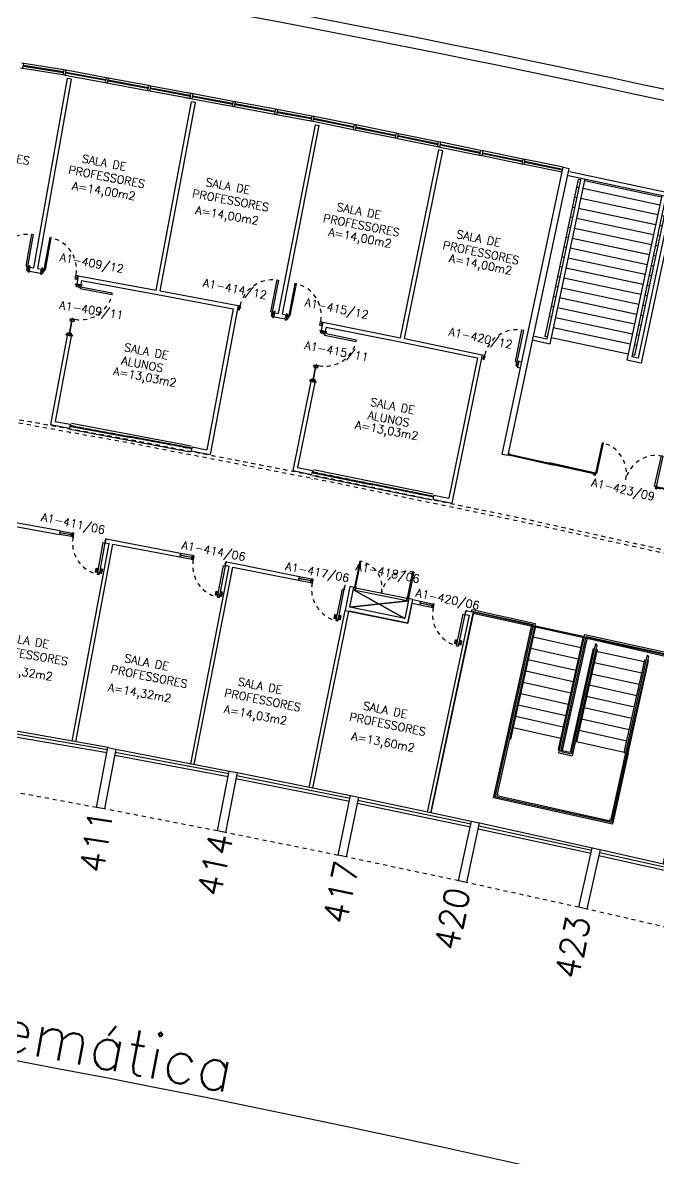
# Model space of a CAD drawing. Extents: x 26 to 324, y 73 to 188.
# Drawn here: x 244.58 to 260.23, y 89.87 to 117.81 of the extents above; entities that cross this region are included whole.
import ezdxf

# ---------------------------------------------------------------- set-up
doc = ezdxf.new("R2010")
doc.units = 0
doc.header["$LTSCALE"] = 0.01
doc.header["$MEASUREMENT"] = 0
doc.linetypes.add('HIDDEN', pattern=[0.375, 0.25, -0.125])
doc.linetypes.add('HIDDEN2', pattern=[0.1875, 0.125, -0.0625])
doc.layers.get('0').update_dxf_attribs({"linetype": 'CONTINUOUS'})
doc.layers.get('DEFPOINTS').update_dxf_attribs({"linetype": 'CONTINUOUS'})
for name, color, linetype in [('AM-FERRAGEM', 1, 'CONTINUOUS'), ('AR-ALV', 2, 'CONTINUOUS'), ('AR-ALV-BXA', 2, 'CONTINUOUS'), ('AR-ALV-VT1', 2, 'CONTINUOUS'), ('AR-COR', 2, 'CONTINUOUS'), ('AR-COR-VT2', 2, 'CONTINUOUS'), ('AR-DIV', 2, 'CONTINUOUS'), ('AR-DIV-VT1', 1, 'CONTINUOUS'), ('AR-ESQ', 2, 'CONTINUOUS'), ('AR-PIS', 1, 'CONTINUOUS'), ('AR-PIS-DSN', 1, 'CONTINUOUS'), ('AR-POR', 1, 'CONTINUOUS'), ('AR-PRJ', 1, 'HIDDEN'), ('AR-PRJ-EDF', 1, 'HIDDEN'), ('AR-SMB', 21, 'CONTINUOUS'), ('AREA', 2, 'CONTINUOUS'), ('BL-ESCADA', 2, 'CONTINUOUS'), ('BL-ESQ-02', 62, 'CONTINUOUS'), ('BL-ESQ-PRJ', 1, 'HIDDEN'), ('BL-POR-01', 2, 'CONTINUOUS'), ('BL-POR-02', 1, 'CONTINUOUS'), ('BL-POR-PRJ', 1, 'HIDDEN'), ('DT-ESQ-01', 71, 'CONTINUOUS'), ('DT-ESQ-CRT', 2, 'CONTINUOUS'), ('DT-ESQ-VT1', 1, 'CONTINUOUS'), ('DT-ESQ-VT2', 2, 'CONTINUOUS'), ('DT-MOB-01', 1, 'CONTINUOUS'), ('ESQ', 1, 'CONTINUOUS'), ('ESTR', 3, 'CONTINUOUS'), ('NOPILAR1', 2, 'CONTINUOUS'), ('PISO', 1, 'CONTINUOUS'), ('PROJ', 1, 'HIDDEN2'), ('TEXTO', 2, 'CONTINUOUS'), ('USO1', 2, 'CONTINUOUS')]:
    doc.layers.add(name, color=color, linetype=linetype)
doc.styles.add('1', font='romans.shx')
doc.styles.add('NOPILAR', font='simplex.shx', dxfattribs={"height": 0.6})
doc.styles.get("Standard").update_dxf_attribs({"font": 'simplex.shx'})
doc.styles.add('UNB-100-1', font='simplex.shx', dxfattribs={"height": 0.2})
doc.dimstyles.new('1-600', dxfattribs={"dimtxt": 1.1, "dimasz": 2.5, "dimexe": 2, "dimexo": 4, "dimgap": 0.2, "dimtad": 1, "dimdec": 0, "dimzin": 4, "dimdsep": 46, "dimlunit": 6, "dimtxsty": '1', "dimblk1": 'NONE', "dimblk2": 'NONE', "dimsah": 1, "dimcen": 0, "dimclrd": 2, "dimclre": 2, "dimclrt": 2, "dimadec": 0, "dimazin": 0, "dimtfac": 1, "dimtdec": 0, "dimtmove": 2, "dimatfit": 3, "dimldrblk": 'NONE', "dimfxl": 0, "dimtolj": 1, "dimtzin": 0, "dimarcsym": 0})

# ---------------------------------------------------------------- blocks, each defined once
blk = doc.blocks.new('ev01-p')
at = {"layer": 'AR-ALV-BXA', "color": 2}
for p, q in [((0, 0.075), (3, 0.075)), ((0, -0.075), (3, -0.075))]:
    blk.add_line(p, q, dxfattribs=at)
at = {"layer": 'BL-ESQ-02'}
for p, q in [((0, 0.021), (0.015, 0.021)), ((3, -0.006), (3, 0.007))]:
    blk.add_line(p, q, dxfattribs=at)
at = {"layer": 'BL-ESQ-02', "color": 2}
for p, q in [((0, 0.007), (0, 0.021)), ((0, 0.007), (0.015, 0.007)), ((0, -0.006), (0, 0.007)), ((0, 0.007), (0.015, 0.007)), ((0, -0.006), (0, 0.007)), ((0.015, 0.007), (0, 0.007)), ((0.014, 0.02), (0.001, 0.02)), ((0.001, 0.02), (0.001, 0.008)), ((0.001, 0.008), (0.014, 0.008)), ((0.014, 0.006), (0.001, 0.006)), ((0.001, 0.006), (0.001, -0.005)), ((0.014, 0.019), (0.014, 0.02)), ((0.015, 0.019), (0.014, 0.019)), ((0.014, 0.008), (0.014, 0.009)), ((0.014, 0.009), (0.015, 0.009)), ((0.014, 0.005), (0.014, 0.006)), ((0.015, 0.005), (0.014, 0.005)), ((0.015, 0.021), (0.015, 0.019)), ((0.015, 0.009), (0.015, 0.007)), ((0.015, 0.007), (0.015, 0.005)), ((3, 0.021), (2.985, 0.021)), ((2.985, 0.021), (2.985, 0.019)), ((2.985, 0.019), (2.986, 0.019)), ((2.986, 0.009), (2.985, 0.009)), ((2.985, 0.009), (2.985, 0.007)), ((3, 0.007), (2.985, 0.007)), ((2.985, 0.007), (3, 0.007)), ((2.986, 0.019), (2.986, 0.02)), ((2.986, 0.02), (2.999, 0.02)), ((2.986, 0.008), (2.986, 0.009)), ((2.999, 0.008), (2.986, 0.008)), ((2.999, 0.02), (2.999, 0.008)), ((3, 0.007), (3, 0.021)), ((0.015, -0.006), (0, -0.006)), ((0.001, -0.005), (0.014, -0.005)), ((0.014, -0.005), (0.014, -0.004)), ((0.014, -0.004), (0.015, -0.004)), ((0.015, -0.004), (0.015, -0.006))]:
    blk.add_line(p, q, dxfattribs=at)
at = {"layer": 'BL-ESQ-02', "color": 1}
for points in [[(1.5, 0.004), (0.005, 0.004), (0.005, -0.004), (1.5, -0.004)], [(1.47, 0.01), (2.995, 0.01), (2.995, 0.018), (1.47, 0.018)]]:
    blk.add_lwpolyline(points, dxfattribs=at)
at = {"layer": 'BL-ESQ-02', "color": 2}
blk.add_lwpolyline([(0.005, -0.164), (0.005, -0.172)], dxfattribs=at)
at = {"layer": 'BL-ESQ-PRJ', "color": 1}
for p, q in [((0, 0.021), (2.985, 0.021)), ((0.015, 0.019), (2.985, 0.019)), ((0.015, 0.009), (2.985, 0.009)), ((0.015, 0.007), (2.985, 0.007))]:
    blk.add_line(p, q, dxfattribs=at)
at = {"layer": 'DT-ESQ-01', "color": 1}
for p, q in [((1.47, 0.018), (1.47, 0.01)), ((1.5, 0.004), (1.5, -0.004))]:
    blk.add_line(p, q, dxfattribs=at)
blk = doc.blocks.new('esc-a-sl')
at = {"layer": 'AR-COR'}
for p, q in [((-2.81, 11.957), (-2.81, 16.2)), ((-2.81, 16.2), (-2.45, 16.2)), ((-2.71, 12.057), (-2.71, 16.1)), ((-2.71, 16.1), (-2.55, 16.1)), ((-2.55, 12.057), (-2.55, 16.1)), ((-2.45, 12.057), (-2.45, 16.2)), ((-0.1, 16.2), (-0.51, 16.2)), ((-0.51, 12.057), (-0.51, 16.2)), ((-0.1, 16.1), (-0.41, 16.1)), ((-0.41, 12.057), (-0.41, 16.1)), ((-0.1, 12.057), (-2.71, 12.057)), ((-0.1, 11.957), (-2.81, 11.957))]:
    blk.add_line(p, q, dxfattribs=at)
at = {"layer": 'AR-PIS-DSN'}
for p, q in [((-2.61, 12.1), (-2.61, 16.05)), ((-2.61, 16.05), (-2.55, 16.05)), ((-2.61, 12.1), (-2.61, 16.05)), ((-2.45, 16.05), (-0.51, 16.05)), ((-0.41, 16.05), (-0.35, 16.05)), ((-0.35, 12.1), (-0.35, 16.05)), ((-2.61, 15.8), (-2.55, 15.8)), ((-2.45, 15.8), (-0.51, 15.8)), ((-2.61, 15.55), (-2.55, 15.55)), ((-2.45, 15.55), (-0.51, 15.55)), ((-0.41, 15.55), (-0.35, 15.55)), ((-2.61, 15.3), (-2.55, 15.3)), ((-2.45, 15.3), (-0.51, 15.3)), ((-0.41, 15.3), (-0.35, 15.3)), ((-2.61, 15.05), (-2.55, 15.05)), ((-2.45, 15.05), (-0.51, 15.05)), ((-0.41, 15.05), (-0.35, 15.05)), ((-2.61, 14.8), (-2.55, 14.8)), ((-2.61, 14.55), (-2.55, 14.55)), ((-2.45, 14.8), (-0.51, 14.8)), ((-2.45, 14.55), (-0.51, 14.55)), ((-0.41, 14.8), (-0.35, 14.8)), ((-0.41, 14.55), (-0.35, 14.55)), ((-2.61, 14.3), (-2.55, 14.3)), ((-2.45, 14.3), (-0.51, 14.3)), ((-0.41, 14.3), (-0.35, 14.3)), ((-2.61, 14.05), (-2.55, 14.05)), ((-2.45, 14.05), (-0.51, 14.05)), ((-0.41, 14.05), (-0.35, 14.05)), ((-2.61, 13.8), (-2.55, 13.8)), ((-2.45, 13.8), (-0.51, 13.8)), ((-0.41, 13.8), (-0.35, 13.8)), ((-2.61, 13.55), (-2.55, 13.55)), ((-2.45, 13.55), (-0.51, 13.55)), ((-0.41, 13.55), (-0.35, 13.55)), ((-2.61, 13.3), (-2.55, 13.3)), ((-2.45, 13.3), (-0.51, 13.3)), ((-0.41, 13.3), (-0.35, 13.3)), ((-2.61, 13.05), (-2.55, 13.05)), ((-2.45, 13.05), (-0.51, 13.05)), ((-0.41, 13.05), (-0.35, 13.05)), ((-2.61, 12.8), (-2.55, 12.8)), ((-2.45, 12.8), (-0.51, 12.8)), ((-0.41, 12.8), (-0.35, 12.8)), ((-2.61, 12.55), (-2.55, 12.55)), ((-2.61, 12.3), (-2.55, 12.3)), ((-2.45, 12.55), (-0.51, 12.55)), ((-2.45, 12.3), (-0.51, 12.3)), ((-0.41, 12.55), (-0.35, 12.55)), ((-0.41, 12.3), (-0.35, 12.3)), ((-2.61, 12.1), (-2.55, 12.1)), ((-2.45, 12.1), (-0.51, 12.1)), ((-0.41, 12.1), (-0.35, 12.1))]:
    blk.add_line(p, q, dxfattribs=at)
blk = doc.blocks.new('DOBRADIÇA')
at = {"layer": 'AM-FERRAGEM', "linetype": 'Continuous'}
for p, q in [((-0.029, 0), (-0.005, 0.013)), ((-0.021, -0.002), (-0.005, 0.007)), ((-0.021, -0.017), (-0.021, -0.004)), ((0, -0.08), (0, -0.029))]:
    blk.add_line(p, q, dxfattribs=at)
at = {"layer": 'AM-FERRAGEM'}
for p, q in [((-0.005, 0.05), (-0.005, 0.005)), ((0, 0.05), (-0.005, 0.05)), ((0, 0.005), (-0.005, 0.005)), ((-0.031, -0.003), (-0.029, -0.025)), ((-0.029, -0.025), (-0.021, -0.03)), ((-0.021, -0.017), (-0.004, -0.024)), ((-0.017, -0.034), (-0.008, -0.075)), ((0, -0.08), (-0.003, -0.08))]:
    blk.add_line(p, q, dxfattribs=at)
at = {"layer": 'AM-FERRAGEM', "linetype": 'Continuous'}
blk.add_circle((-0.026, -0.004), 0.002, dxfattribs=at)
for centre, radius, end in [((-0.026, -0.004), 0.005, 172), ((-0.026, -0.004), 0.002, 172), ((-0.005, -0.029), 0.005, 76)]:
    blk.add_arc(centre, radius, 0, end, dxfattribs=at)
at = {"layer": 'AM-FERRAGEM'}
for centre, start, end in [((-0.022, -0.034), 2.8624, 76), ((-0.003, -0.075), 182.8624, 270)]:
    blk.add_arc(centre, 0.005, start, end, dxfattribs=at)
blk = doc.blocks.new('ar 01-aberto-p')
at = {"layer": 'AR-SMB'}
for p, q in [((0.005, 0.435), (1.385, -0.005)), ((1.385, 0.435), (0.005, -0.005))]:
    blk.add_line(p, q, dxfattribs=at)
at = {"layer": 'BL-POR-01'}
for p, q in [((1.385, -0.005), (0.005, -0.005)), ((1.385, -0.065), (0.005, -0.065))]:
    blk.add_line(p, q, dxfattribs=at)
for points in [[(0.019, -0.725), (0.019, -0.07), (0.04, -0.07), (0.04, -0.725), (0.019, -0.725)], [(1.371, -0.725), (1.371, -0.07), (1.35, -0.07), (1.35, -0.725), (1.371, -0.725)]]:
    blk.add_lwpolyline(points, dxfattribs=at)
at = {"layer": 'BL-POR-PRJ'}
for centre, start, end in [((0.04, -0.07), 268.1627, 0.4374), ((1.35, -0.07), 179.5626, 271.8373)]:
    blk.add_arc(centre, 0.655, start, end, dxfattribs=at)
at = {"layer": 'DT-MOB-01'}
for points in [[(0.019, -0.589), (0.013, -0.589)], [(0.013, -0.641), (0.013, -0.589)], [(0.019, -0.641), (0.013, -0.641)], [(0.04, -0.589), (0.046, -0.589)], [(0.04, -0.641), (0.046, -0.641)], [(0.046, -0.641), (0.046, -0.589)], [(1.35, -0.599), (1.344, -0.599)], [(1.344, -0.651), (1.344, -0.599)], [(1.35, -0.651), (1.344, -0.651)], [(1.371, -0.599), (1.377, -0.599)], [(1.371, -0.651), (1.377, -0.651)], [(1.377, -0.651), (1.377, -0.599)]]:
    blk.add_lwpolyline(points, dxfattribs=at)
at = {"linetype": 'Continuous', "yscale": 0.7199999999999989, "zscale": 0.7200000000000001, "rotation": 180}
for p, xscale in [((0.04, -0.065), 0.7199999999999989), ((1.35, -0.065), -0.7199999999999989)]:
    blk.add_blockref('DOBRADIÇA', p, dxfattribs=dict(at, xscale=xscale))
blk = doc.blocks.new('pm01-p')
at = {"layer": 'BL-ESQ-02', "color": 2}
for p, q in [((0.01, 0.025), (0.01, 0.125)), ((0.04, 0.125), (0.01, 0.125)), ((0.04, 0.025), (0.01, 0.025)), ((0.04, 0.025), (0.04, 0.125))]:
    blk.add_line(p, q, dxfattribs=at)
for points in [[(0.041, 0.926), (0.041, 0.126), (0.076, 0.126), (0.076, 0.926)], [(0.04, 0.075), (0.04, 0.09), (0.05, 0.09), (0.05, 0.075)], [(0.842, 0.075), (0.842, 0.09), (0.832, 0.09), (0.832, 0.075)], [(0.872, 0.025), (0.842, 0.025), (0.842, 0.125), (0.872, 0.125)]]:
    blk.add_lwpolyline(points, close=True, dxfattribs=at)
at = {"layer": 'BL-ESQ-02', "color": 1}
for points in [[(0, 0.023), (0, 0), (-0.023, 0), (-0.023, 0), (0, 0), (0, 0.023)], [(0, 0.128), (0, 0.15), (-0.023, 0.15), (-0.023, 0.151), (0, 0.151), (0, 0.128)]]:
    blk.add_lwpolyline(points, close=True, dxfattribs=at)
at = {"layer": 'BL-ESQ-02', "color": 2}
blk.add_lwpolyline([(0.01, 0.115), (0, 0.115), (0, 0.035), (0.01, 0.035)], dxfattribs=at)
at = {"layer": 'BL-ESQ-PRJ', "color": 1}
blk.add_arc((0.041, 0.126), 0.801, 1.0013, 87.4949, dxfattribs=at)
at = {"layer": 'DT-ESQ-VT1'}
for points in [[(0.04, 0.125), (0.04, 0.1), (0.041, 0.1), (0.041, 0.125)], [(0.041, 0.126), (0.066, 0.126), (0.066, 0.125), (0.041, 0.125)]]:
    blk.add_lwpolyline(points, close=True, dxfattribs=at)
blk = doc.blocks.new('em01-p')
at = {"layer": 'BL-ESQ-02', "color": 2}
for p, q in [((0.33, 0.003), (0.03, 0.003)), ((0.33, 0.05), (0.33, -0.05)), ((0.36, 0.05), (0.33, 0.05)), ((0.36, 0.05), (0.36, -0.05)), ((0.33, -0.003), (0.03, -0.003)), ((0.36, -0.05), (0.33, -0.05))]:
    blk.add_line(p, q, dxfattribs=at)
for points in [[(0.03, 0.05), (0, 0.05), (0, -0.05), (0.03, -0.05)], [(0.03, 0.003), (0.03, 0.018), (0.04, 0.018), (0.04, 0.003)], [(0.33, 0.003), (0.33, 0.018), (0.32, 0.018), (0.32, 0.003)], [(0.03, -0.003), (0.03, -0.018), (0.04, -0.018), (0.04, -0.003)], [(0.33, -0.003), (0.33, -0.018), (0.32, -0.018), (0.32, -0.003)]]:
    blk.add_lwpolyline(points, close=True, dxfattribs=at)
blk.add_lwpolyline([(0.36, -0.04), (0.37, -0.04), (0.37, 0.04), (0.36, 0.04)], dxfattribs=at)
at = {"layer": 'BL-ESQ-02', "color": 1}
for points in [[(0.37, 0.052), (0.37, 0.075), (0.392, 0.075), (0.392, 0.075), (0.369, 0.075), (0.369, 0.052)], [(0.37, -0.053), (0.37, -0.075), (0.392, -0.075), (0.392, -0.076), (0.369, -0.076), (0.369, -0.053)]]:
    blk.add_lwpolyline(points, close=True, dxfattribs=at)
blk = doc.blocks.new('conj pm01-p')
at = {"rotation": 180}
for name, p in [('em01-p', (-0.872, 0)), ('pm01-p', (0, 0.075))]:
    blk.add_blockref(name, p, dxfattribs=at)
blk = doc.blocks.new('perfil esquadria-716-ch16')
at = {"layer": 'DT-ESQ-CRT'}
blk.add_lwpolyline([(0.0485, 0.0015), (0.0025, 0.0015, -0.4142136), (0.0015, 0.0025), (0.0015, 0.0125), (0, 0.0125), (0, 0.002, 0.4142136), (0.002, 0), (0.0485, 0, 1), (0.0485, 0.003), (0.036, 0.003, -0.4142136), (0.035, 0.004), (0.035, 0.023, 0.4142136), (0.033, 0.025), (0.002, 0.025, 0.4142136), (0, 0.023), (0, 0.0135), (0.0015, 0.0135), (0.0015, 0.0225, -0.4142136), (0.0025, 0.0235), (0.0325, 0.0235, -0.4142136), (0.0335, 0.0225), (0.0335, 0.0035, 0.4142136), (0.0355, 0.0015)], format="xyb", dxfattribs=at)
blk = doc.blocks.new('perfil cantoneira dobrada-200-ch16')
at = {"layer": 'DT-ESQ-CRT'}
blk.add_lwpolyline([(0, 0.001), (0, 0.015, 0.439365), (-0.001, 0.016, 0.439365), (-0.002, 0.015), (-0.002, 0.002, -0.414214), (-0.002, 0.002), (-0.015, 0.002, 0.439365), (-0.016, 0.001, 0.439365), (-0.015, 0), (-0.002, 0, 0.414214)], format="xyb", close=True, dxfattribs=at)
blk = doc.blocks.new('baguete-1-2')
at = {"layer": 'DT-ESQ-CRT'}
blk.add_lwpolyline([(0.00635, 0), (0.00635, 0.0115, 0.41421356), (0.00515, 0.0127), (-0.00515, 0.0127, 0.41421356), (-0.00635, 0.0115), (-0.00635, 0), (-0.00515, 0), (-0.00515, 0.0109, -0.41421356), (-0.00455, 0.0115), (0.00455, 0.0115, -0.41421356), (0.00515, 0.0109), (0.00515, 0)], format="xyb", close=True, dxfattribs=at)
blk = doc.blocks.new('perfil esquadria-737-ch16')
at = {"layer": 'DT-ESQ-CRT'}
for p in [(-0.023, 0.001), (0.011, 0.001)]:
    blk.add_line(p, (-0.01, 0.001), dxfattribs=at)
for points in [[(0.023, 0.001), (0.011, 0.001, -0.939472), (0.011, 0.003), (0.023, 0.003, -1), (0.023, 0), (-0.023, 0, -1), (-0.023, 0.003), (-0.012, 0.003, 0.414214), (-0.01, 0.005), (-0.01, 0.023, -0.414214), (-0.008, 0.025), (0.008, 0.025, -0.414214), (0.01, 0.023), (0.01, 0.002)], [(-0.01, 0.001, 0.372054), (-0.008, 0.003), (-0.008, 0.022, -0.414214), (-0.007, 0.023), (0.007, 0.023, -0.414214), (0.008, 0.022), (0.008, 0.002, 0.946822), (0.01, 0.002)]]:
    blk.add_lwpolyline(points, format="xyb", dxfattribs=at)
blk = doc.blocks.new("cantoneira-1 1-2''")
at = {"layer": 'DT-ESQ-CRT'}
blk.add_lwpolyline([(0.002, 0.0381), (0, 0.0381), (0, 0.002, 0.4142136), (0.002, 0), (0.0381, 0), (0.0381, 0.002), (0.003, 0.002, -0.4142136), (0.002, 0.003)], format="xyb", close=True, dxfattribs=at)
blk = doc.blocks.new('tubo industrial 30x50-ch16')
at = {"layer": 'DT-ESQ-CRT'}
blk.add_lwpolyline([(0.0015, 0.0475, -0.4142136), (0.0025, 0.0485), (0.0275, 0.0485, -0.4142136), (0.0285, 0.0475), (0.0285, 0.0205), (0.03, 0.0205), (0.03, 0.048, 0.4142136), (0.028, 0.05), (0.002, 0.05, 0.4142136), (0, 0.048), (0, 0.002, 0.4142136), (0.002, 0), (0.028, 0, 0.4142136), (0.03, 0.002), (0.03, 0.0195), (0.0285, 0.0195), (0.0285, 0.0025, -0.4142136), (0.0275, 0.0015), (0.0025, 0.0015, -0.4142136), (0.0015, 0.0025)], format="xyb", close=True, dxfattribs=at)
blk = doc.blocks.new('ef05a-p')
at = {"layer": 'BL-ESQ-02'}
for points in [[(2.193, 0.777), (2.193, 0.013), (2.228, 0.013), (2.228, 0.777)], [(3.722, 0.777), (3.722, 0.013), (3.687, 0.013), (3.687, 0.777)]]:
    blk.add_lwpolyline(points, close=True, dxfattribs=at)
at = {"layer": 'BL-ESQ-PRJ'}
for centre, start, end in [((2.193, 0.012), 0, 89.9258), ((3.722, 0.012), 90.0742, 180)]:
    blk.add_arc(centre, 0.765, start, end, dxfattribs=at)
at = {"layer": 'DT-ESQ-CRT'}
for points in [[(2.162, -0.037), (2.16, -0.037), (2.16, 0.01, 0.414214), (2.159, 0.011), (2.146, 0.011), (2.146, 0.013), (2.16, 0.013, -0.414214), (2.162, 0.011)], [(3.753, -0.037), (3.755, -0.037), (3.755, 0.01, -0.414214), (3.756, 0.011), (3.769, 0.011), (3.769, 0.013), (3.755, 0.013, 0.414214), (3.753, 0.011)]]:
    blk.add_lwpolyline(points, format="xyb", close=True, dxfattribs=at)
at = {"layer": 'DT-ESQ-VT1'}
for p, q in [((0.05, 0.013), (1.078, 0.013)), ((2.087, 0.013), (1.036, 0.013)), ((1.065, 0.013), (1.084, 0.013)), ((1.161, 0.013), (1.131, 0.013)), ((2.146, 0.013), (2.087, 0.013)), ((3.769, 0.013), (3.85, 0.013)), ((4.784, 0.013), (3.85, 0.013)), ((4.777, 0.013), (4.784, 0.013)), ((5.865, 0.013), (4.831, 0.013)), ((0.048, -0.012), (1.086, -0.012)), ((2.087, -0.012), (1.129, -0.012)), ((1.161, -0.012), (1.129, -0.012)), ((2.149, -0.012), (2.087, -0.012)), ((3.766, -0.012), (3.85, -0.012)), ((4.797, -0.012), (3.772, -0.012)), ((4.777, -0.012), (4.786, -0.012)), ((5.867, -0.012), (4.829, -0.012))]:
    blk.add_line(p, q, dxfattribs=at)
for points in [[(2.192, 0.012), (2.192, -0.02), (2.193, -0.02), (2.193, 0.012)], [(2.193, 0.013), (2.224, 0.013), (2.224, 0.012), (2.193, 0.012)], [(3.722, 0.013), (3.691, 0.013), (3.691, 0.012), (3.722, 0.012)], [(3.723, 0.012), (3.723, -0.02), (3.722, -0.02), (3.722, 0.012)]]:
    blk.add_lwpolyline(points, close=True, dxfattribs=at)
at = {"layer": 'DT-ESQ-VT2'}
for points in [[(1.089, 0.002), (0.039, 0.002), (0.039, 0.008), (1.036, 0.008)], [(1.096, 0.008), (1.036, 0.008)], [(1.036, 0.002), (1.096, 0.002)], [(1.065, 0.008), (1.096, 0.008), (1.096, 0.002), (1.042, 0.002)], [(2.087, 0.008), (1.119, 0.008)], [(1.161, 0.008), (1.119, 0.008)], [(1.119, 0.008), (1.119, 0.002), (1.161, 0.002)], [(1.119, 0.002), (2.087, 0.002)], [(2.087, 0.002), (2.153, 0.002), (2.153, 0.008), (2.087, 0.008)], [(3.85, 0.002), (3.762, 0.002), (3.762, 0.008), (3.85, 0.008)], [(3.762, 0.008), (3.957, 0.008)], [(3.85, 0.002), (4.796, 0.002)], [(4.796, 0.008), (3.957, 0.008)], [(4.777, 0.008), (4.796, 0.008), (4.796, 0.002), (4.777, 0.002)], [(5.876, 0.008), (4.819, 0.008)], [(4.851, 0.008), (4.819, 0.008), (4.819, 0.002), (4.851, 0.002)], [(4.819, 0.002), (5.876, 0.002)], [(5.852, 0.002), (5.876, 0.002), (5.876, 0.008), (5.852, 0.008)]]:
    blk.add_lwpolyline(points, dxfattribs=at)
at = {"xscale": -1}
for name, p, rotation in [("cantoneira-1 1-2''", (0, 0.015), 180), ('perfil esquadria-716-ch16', (0.002, 0.013), 180), ('perfil esquadria-737-ch16', (1.107, 0.013), 180), ('baguete-1-2', (1.098, -0.006), 90), ('baguete-1-2', (2.16, -0.006), 90), ('tubo industrial 30x50-ch16', (2.162, 0.013), 180), ('tubo industrial 30x50-ch16', (3.723, 0.013), 180), ('perfil esquadria-737-ch16', (4.807, 0.013), 180), ('baguete-1-2', (4.797, -0.006), 90), ('baguete-1-2', (5.878, -0.006), 90)]:
    blk.add_blockref(name, p, dxfattribs=dict(at, rotation=rotation))
for name, p, rotation in [('baguete-1-2', (0.037, -0.006), 270), ('baguete-1-2', (1.118, -0.006), 270), ('baguete-1-2', (3.755, -0.006), 270), ('baguete-1-2', (4.817, -0.006), 270), ('perfil esquadria-716-ch16', (5.913, 0.013), 180), ("cantoneira-1 1-2''", (5.915, 0.015), 180)]:
    blk.add_blockref(name, p, dxfattribs=dict(rotation=rotation))
blk.add_blockref('perfil cantoneira dobrada-200-ch16', (2.192, -0.037), dxfattribs=at)
blk.add_blockref('perfil cantoneira dobrada-200-ch16', (3.723, -0.037))
blk = doc.blocks.new('escada01-planta')
for p, q in [((0.1, 0.1), (0.1, 0.103)), ((0.106, 0.1), (0.1, 0.1)), ((2.9, 0.1), (2.894, 0.1)), ((2.9, 0.103), (2.9, 0.1))]:
    blk.add_line(p, q)
at = {"layer": 'AR-COR-VT2'}
for p, q in [((-1.517, 4.349), (-1.517, 4.41)), ((-1.517, 4.41), (0.07, 4.41)), ((-1.476, 4.37), (0.03, 4.37)), ((-1.476, 4.349), (-1.476, 4.37)), ((0.03, 4.37), (0.03, 0.03)), ((0.07, 4.41), (0.07, 0.07)), ((1.33, 1.43), (1.33, 4.41)), ((1.33, 4.41), (4.558, 4.41)), ((1.37, 1.47), (1.37, 4.37)), ((1.37, 4.37), (4.517, 4.37)), ((1.63, 4.218), (1.63, 1.47)), ((1.67, 4.218), (1.67, 1.43)), ((2.93, 4.218), (2.93, 1.859)), ((2.97, 4.218), (2.97, 1.859)), ((4.517, 4.349), (4.517, 4.37)), ((4.558, 4.348), (4.558, 4.41)), ((2.93, 1.859), (2.93, 0.07)), ((2.97, 1.859), (2.97, 0.03)), ((1.33, 1.43), (1.67, 1.43)), ((1.37, 1.47), (1.63, 1.47)), ((2.97, 0.03), (0.03, 0.03)), ((0.07, 0.07), (2.93, 0.07))]:
    blk.add_line(p, q, dxfattribs=at)
for centre, start, end in [((1.65, 4.218), 359.5253, 179.5252), ((2.95, 4.218), 0.4748, 180.4747)]:
    blk.add_arc(centre, 0.02, start, end, dxfattribs=at)
at = {"layer": 'AR-PIS'}
blk.add_line((1.4, 4.349), (4.468, 4.349), dxfattribs=at)
at = {"layer": 'AR-PIS-DSN', "ltscale": 0.2}
for p, q in [((0, 4.349), (-1.476, 4.349)), ((0, 1.5), (0, 4.349)), ((0, 4.349), (0.03, 4.349)), ((0.07, 4.349), (0.1, 4.349)), ((1.3, 4.349), (0.1, 4.349)), ((0.1, 4.349), (0.1, 1.5)), ((1.3, 4.349), (1.33, 4.349)), ((1.3, 4.349), (1.3, 1.5)), ((1.37, 4.349), (1.4, 4.349)), ((1.4, 4.349), (1.4, 1.5)), ((0.03, 4.156), (0, 4.156)), ((0.1, 4.156), (0.07, 4.156)), ((1.3, 4.065), (0.1, 4.065)), ((1.33, 4.156), (1.3, 4.156)), ((1.4, 4.156), (1.37, 4.156)), ((1.6, 4.115), (1.63, 4.115)), ((1.6, 4.115), (1.6, 1.5)), ((1.67, 4.115), (1.7, 4.115)), ((1.7, 4.115), (1.7, 1.785)), ((2.9, 4.065), (1.7, 4.065)), ((2.9, 4.115), (2.93, 4.115)), ((2.9, 1.785), (2.9, 4.115)), ((2.97, 4.115), (3, 4.115)), ((3, 1.785), (3, 4.115)), ((1.3, 3.78), (0.1, 3.78)), ((2.9, 3.78), (1.7, 3.78)), ((1.3, 3.495), (0.1, 3.495)), ((2.9, 3.495), (1.7, 3.495)), ((1.3, 3.21), (0.1, 3.21)), ((2.9, 3.21), (1.7, 3.21)), ((1.3, 2.925), (0.1, 2.925)), ((2.9, 2.925), (1.7, 2.925)), ((1.3, 2.64), (0.1, 2.64)), ((2.9, 2.64), (1.7, 2.64)), ((1.3, 2.355), (0.1, 2.355)), ((2.9, 2.355), (1.7, 2.355)), ((1.3, 2.07), (0.1, 2.07)), ((2.9, 2.07), (1.7, 2.07)), ((1.3, 1.785), (0.1, 1.785)), ((1.6, 1.785), (1.63, 1.785)), ((1.67, 1.785), (1.7, 1.785)), ((2.9, 1.785), (1.7, 1.785)), ((2.9, 1.785), (2.93, 1.785)), ((2.97, 1.785), (3, 1.785)), ((3, 1.785), (3, 0)), ((0, 0), (0, 1.5)), ((0, 1.5), (0.03, 1.5)), ((0.07, 1.5), (0.1, 1.5)), ((1.3, 1.5), (1.33, 1.5)), ((1.37, 1.5), (1.4, 1.5)), ((1.4, 1.5), (1.6, 1.5)), ((3, 0), (0, 0))]:
    blk.add_line(p, q, dxfattribs=at)
blk = doc.blocks.new('pm80-dry-p')
at = {"layer": 'BL-POR-01'}
blk.add_lwpolyline([(0.044, 0.84), (0.044, 0.05), (0.004, 0.05), (0.004, 0.84)], close=True, dxfattribs=at)
at = {"layer": 'BL-POR-02'}
for p, q in [((0, 0.047), (-0.018, 0.047)), ((-0.018, 0.047), (-0.018, 0.046)), ((-0.018, 0.046), (0, 0.046)), ((0.001, 0.045), (0.001, 0)), ((0.002, 0), (0.002, 0.045)), ((0.803, 0), (0.803, 0.045)), ((0.804, 0.045), (0.804, 0)), ((0.805, 0.047), (0.823, 0.047)), ((0.823, 0.046), (0.805, 0.046)), ((0.823, 0.047), (0.823, 0.046)), ((-0.018, -0.046), (-0.018, -0.047)), ((0, -0.046), (-0.018, -0.046)), ((-0.018, -0.047), (0, -0.047)), ((0.001, -0.005), (0.001, -0.045)), ((0.002, -0.045), (0.002, -0.005)), ((0.003, -0.001), (0.016, -0.001)), ((0.003, -0.002), (0.016, -0.002)), ((0.003, -0.004), (0.016, -0.004)), ((0.802, -0.001), (0.789, -0.001)), ((0.802, -0.002), (0.789, -0.002)), ((0.802, -0.004), (0.789, -0.004)), ((0.803, -0.045), (0.803, -0.005)), ((0.804, -0.005), (0.804, -0.045)), ((0.805, -0.046), (0.823, -0.046)), ((0.823, -0.047), (0.805, -0.047)), ((0.823, -0.046), (0.823, -0.047))]:
    blk.add_line(p, q, dxfattribs=at)
for points in [[(-0.003, 0.799), (-0.047, 0.799, 0.414214), (-0.056, 0.79), (-0.056, 0.71, 0.414214), (-0.047, 0.701), (-0.018, 0.701), (-0.018, 0.719), (-0.038, 0.719), (-0.038, 0.781), (-0.003, 0.781)], [(0.051, 0.799), (0.095, 0.799, -0.414214), (0.104, 0.79), (0.104, 0.71, -0.414214), (0.095, 0.701), (0.066, 0.701), (0.066, 0.719), (0.086, 0.719), (0.086, 0.781), (0.051, 0.781)]]:
    blk.add_lwpolyline(points, format="xyb", dxfattribs=at)
for points in [[(0.004, 0.816), (0.004, 0.764), (-0.003, 0.764), (-0.003, 0.816)], [(0.044, 0.816), (0.044, 0.764), (0.051, 0.764), (0.051, 0.816)]]:
    blk.add_lwpolyline(points, close=True, dxfattribs=at)
for centre, radius, start, end in [((0, 0.045), 0.00225, 0, 90), ((0, 0.045), 0.00075, 0, 90), ((0.805, 0.045), 0.00225, 90, 180), ((0.805, 0.045), 0.00075, 90, 180), ((0, -0.045), 0.00225, 270, 0), ((0, -0.045), 0.00075, 270, 0), ((0.003, 0), 0.00225, 180, 270), ((0.003, -0.005), 0.00225, 90, 180), ((0.003, 0), 0.00075, 180, 270), ((0.003, -0.005), 0.00075, 90, 180), ((0.016, -0.002), 0.0015, 270, 90), ((0.789, -0.002), 0.0015, 90, 270), ((0.802, 0), 0.00075, 270, 0), ((0.802, 0), 0.00225, 270, 0), ((0.802, -0.005), 0.00225, 0, 90), ((0.802, -0.005), 0.00075, 0, 90), ((0.805, -0.045), 0.00225, 180, 270), ((0.805, -0.045), 0.00075, 180, 270)]:
    blk.add_arc(centre, radius, start, end, dxfattribs=at)
at = {"layer": 'BL-POR-PRJ'}
blk.add_arc((0.012, 0.05), 0.79, 359.9833, 90.5939, dxfattribs=at)
blk = doc.blocks.new('porta-visor')
at = {"layer": 'AR-DIV'}
for p, q in [((0, -0.045), (0, 0.045)), ((0.843, 0.045), (0.805, 0.045)), ((0.805, -0.045), (0.805, 0.045)), ((0.843, -0.045), (0.805, -0.045))]:
    blk.add_line(p, q, dxfattribs=at)
for points in [[(0.843, 0.045), (0.843, -0.045)], [(1.143, 0.045), (1.143, -0.045)]]:
    blk.add_lwpolyline(points, dxfattribs=at)
at = {"layer": 'DT-ESQ-VT1'}
for points in [[(0.864, -0.004), (0.864, -0.005), (0.843, -0.005), (0.843, 0.003), (0.843, 0.005), (0.864, 0.005), (0.864, 0.004), (0.844, 0.004), (0.844, 0.003), (0.844, -0.003), (0.844, -0.004)], [(1.122, -0.004), (1.122, -0.005), (1.143, -0.005), (1.143, 0.003), (1.143, 0.005), (1.122, 0.005), (1.122, 0.004), (1.142, 0.004), (1.142, 0.003), (1.142, -0.003), (1.142, -0.004)]]:
    blk.add_lwpolyline(points, close=True, dxfattribs=at)
for points in [[(0.844, 0.003), (0.844, -0.003)], [(1.142, 0.003), (1.142, -0.003)]]:
    blk.add_lwpolyline(points, dxfattribs=at)
at = {"layer": 'DT-ESQ-VT1', "color": 2}
blk.add_lwpolyline([(0.846, -0.003), (1.14, -0.003), (1.14, 0.003), (0.846, 0.003)], close=True, dxfattribs=at)
at = {"xscale": -1, "rotation": 180.0000000026153}
blk.add_blockref('pm80-dry-p', (0, 0), dxfattribs=at)
blk = doc.blocks.new('PILAR-SLC')
blk.add_lwpolyline([(0.197, -72.501), (0.197, -74.001), (-0.003, -74.001), (-0.003, -72.501)], close=True)
blk = doc.blocks.new('*D89')
at = {"layer": 'DEFPOINTS', "color": 0}
for p in [(207.669, 105.151), (207.554, 103.655), (285.467, 90.387), (258.141, 89.419), (285.026, 88.953)]:
    blk.add_point(p, dxfattribs=at)
at = {"layer": 'USO1', "color": 2, "lineweight": -2}
for p, q in [((207.247, 99.667), (206.902, 95.18)), ((283.851, 85.13), (282.529, 80.828))]:
    blk.add_line(p, q, dxfattribs=at)
blk.add_arc((180.143, -252.249), 350.458, 72.913, 85.59592, dxfattribs=at)
at = {"layer": 'USO1', "color": 2, "insert": (245.625, 92.801), "char_height": 1.1, "attachment_point": 5, "rotation": 349.2545, "style": '1'}
blk.add_mtext('\\A1;Matemática', dxfattribs=at)
blk = doc.blocks.new('_NONE')
at = {"color": 0, "linetype": 'ByBlock'}
blk.add_circle((0, 0), 0.25, dxfattribs=at)

msp = doc.modelspace()

# ---------------------------------------------------------------- linework, layer by layer
at = {"layer": 'AR-ALV'}
for p, q in [((244.854, 111.78), (245.683, 116.434)), ((244.952, 111.763), (245.781, 116.416)), ((245.781, 116.416), (245.683, 116.434)), ((247.868, 111.23), (248.734, 115.865)), ((247.967, 111.212), (248.832, 115.847)), ((248.723, 115.944), (248.723, 115.944)), ((248.832, 115.847), (248.734, 115.865)), ((250.878, 110.656), (251.785, 115.295)), ((250.977, 110.637), (251.883, 115.276)), ((251.785, 115.295), (251.883, 115.276)), ((251.922, 115.344), (251.922, 115.345)), ((253.884, 110.056), (254.826, 114.676)), ((253.982, 110.036), (254.924, 114.656)), ((254.924, 114.656), (254.826, 114.676)), ((254.948, 114.651), (254.948, 114.651)), ((256.383, 107.195), (257.883, 114.252)), ((256.529, 107.164), (258.03, 114.221)), ((257.883, 114.252), (258.03, 114.221)), ((257.883, 114.252), (258.03, 114.221)), ((244.747, 111.697), (244.765, 111.796)), ((244.765, 111.796), (244.854, 111.78)), ((244.952, 111.763), (245.041, 111.746)), ((244.747, 111.697), (244.886, 111.673)), ((244.885, 111.673), (245.023, 111.648)), ((245.023, 111.648), (245.041, 111.746)), ((245.95, 111.58), (245.913, 111.384)), ((245.95, 111.58), (247.868, 111.23)), ((245.913, 111.384), (246.012, 111.366)), ((246.03, 111.464), (246.012, 111.366)), ((246.03, 111.464), (247.899, 111.123)), ((247.967, 111.212), (249.882, 110.846)), ((247.899, 111.123), (249.765, 110.767)), ((249.765, 110.767), (249.118, 107.301)), ((249.882, 110.846), (249.198, 107.184)), ((250.771, 110.574), (250.79, 110.673)), ((250.79, 110.673), (250.878, 110.656)), ((250.771, 110.574), (250.909, 110.548)), ((250.908, 110.548), (251.046, 110.521)), ((250.977, 110.637), (251.065, 110.619)), ((251.046, 110.521), (251.065, 110.619)), ((251.971, 110.438), (251.931, 110.242)), ((251.971, 110.438), (253.884, 110.056)), ((245.676, 110.114), (245.266, 107.919)), ((245.774, 110.096), (245.383, 107.999)), ((245.774, 110.096), (245.676, 110.114)), ((251.907, 110.247), (251.907, 110.247)), ((251.926, 110.218), (251.926, 110.217)), ((251.931, 110.242), (252.029, 110.222)), ((252.049, 110.32), (252.029, 110.222)), ((252.049, 110.32), (253.913, 109.948)), ((253.913, 109.948), (255.773, 109.561)), ((253.982, 110.036), (255.891, 109.639)), ((255.773, 109.561), (255.068, 106.107)), ((255.891, 109.639), (255.146, 105.989)), ((256.76, 109.33), (256.79, 109.477)), ((256.76, 109.33), (256.833, 109.315)), ((256.79, 109.477), (256.864, 109.462)), ((251.673, 108.976), (251.227, 106.788)), ((251.771, 108.956), (251.673, 108.976)), ((251.771, 108.956), (251.345, 106.866)), ((245.266, 107.919), (245.733, 107.833)), ((245.383, 107.999), (245.752, 107.932)), ((245.752, 107.932), (245.733, 107.833)), ((248.75, 107.372), (248.732, 107.274)), ((248.75, 107.372), (249.118, 107.301)), ((248.732, 107.274), (249.198, 107.184)), ((256.383, 107.195), (256.529, 107.164)), ((251.227, 106.788), (251.693, 106.695)), ((251.345, 106.866), (251.713, 106.793)), ((251.713, 106.793), (251.693, 106.695)), ((254.701, 106.184), (254.681, 106.086)), ((254.701, 106.184), (255.068, 106.107)), ((254.681, 106.086), (255.146, 105.989))]:
    msp.add_line(p, q, dxfattribs=at)
at = {"layer": 'AR-ALV-VT1'}
for points in [[(290.763, 108.195, 0.05916), (205.127, 123.861), (196.204, 124.344), (189.809, 124.557)], [(290.557, 107.975, 0.058865), (205.087, 123.613), (196.195, 124.094)]]:
    msp.add_lwpolyline(points, format="xyb", dxfattribs=at)
at = {"layer": 'AR-COR-VT2'}
for p, q in [((255.628, 103.307), (255.642, 103.371)), ((255.67, 103.303), (255.629, 103.312)), ((255.67, 103.303), (255.629, 103.312)), ((255.668, 103.298), (255.674, 103.323))]:
    msp.add_line(p, q, dxfattribs=at)
at = {"layer": 'AR-DIV'}
for p, q in [((245.503, 105.306), (243.806, 105.616)), ((243.834, 105.519), (245.486, 105.218)), ((245.835, 105.246), (245.798, 105.252)), ((246.61, 105.013), (246.627, 105.101)), ((246.769, 105.075), (246.626, 105.101)), ((248.464, 104.751), (246.769, 105.075)), ((245.8, 100.129), (246.708, 104.995)), ((245.888, 100.112), (246.797, 104.978)), ((246.61, 105.013), (246.708, 104.995)), ((246.797, 104.978), (248.447, 104.663)), ((248.795, 104.688), (248.758, 104.695)), ((249.569, 104.449), (249.586, 104.537)), ((249.728, 104.51), (249.586, 104.537)), ((251.391, 104.178), (249.728, 104.51)), ((248.718, 99.572), (249.667, 104.43)), ((248.806, 99.554), (249.755, 104.412)), ((249.667, 104.43), (249.569, 104.449)), ((249.755, 104.412), (251.373, 104.089)), ((251.373, 104.089), (251.391, 104.178)), ((251.722, 104.113), (251.685, 104.12)), ((254.164, 103.527), (254.684, 103.416)), ((254.182, 103.615), (254.703, 103.504)), ((251.632, 98.99), (252.518, 103.347)), ((251.72, 98.972), (252.608, 103.328)), ((255.57, 103.227), (254.54, 98.385)), ((255.677, 103.301), (254.628, 98.367)), ((255.677, 103.301), (254.628, 98.367)), ((255.676, 103.296), (254.628, 98.367)), ((255.472, 103.248), (255.57, 103.227)), ((255.472, 103.248), (255.472, 103.248)), ((255.676, 103.296), (255.49, 103.336)), ((255.49, 103.336), (255.49, 103.336))]:
    msp.add_line(p, q, dxfattribs=at)
for points in [[(252.735, 103.915), (252.637, 103.934), (252.518, 103.347), (254.063, 103.032), (254.183, 103.62), (254.088, 103.64), (253.988, 103.15), (252.636, 103.426), (252.736, 103.916)], [(252.735, 103.915), (252.637, 103.934), (252.518, 103.347), (254.063, 103.032), (254.183, 103.62), (254.088, 103.64), (253.988, 103.15), (252.636, 103.426), (252.736, 103.916)], [(254.171, 103.52), (254.163, 103.522), (254.063, 103.032), (252.616, 103.327)], [(254.171, 103.52), (254.163, 103.522), (254.063, 103.032), (252.616, 103.327)]]:
    msp.add_lwpolyline(points, dxfattribs=at)
at = {"layer": 'AR-DIV-VT1'}
for p, q in [((245.781, 105.164), (245.486, 105.218)), ((245.503, 105.306), (245.798, 105.252)), ((248.447, 104.663), (248.741, 104.607)), ((248.758, 104.695), (248.464, 104.751)), ((251.373, 104.089), (251.668, 104.032)), ((251.685, 104.12), (251.391, 104.178))]:
    msp.add_line(p, q, dxfattribs=at)
at = {"layer": 'AR-ESQ', "color": 2}
for p, q in [((244.608, 116.805), (244.549, 116.815)), ((244.588, 116.687), (244.608, 116.805)), ((244.529, 116.697), (244.588, 116.687)), ((244.597, 116.74), (245.58, 116.584)), ((245.582, 116.596), (244.599, 116.752)), ((245.591, 116.649), (245.571, 116.532)), ((245.571, 116.532), (245.63, 116.521)), ((245.571, 116.531), (245.63, 116.521)), ((245.593, 116.65), (245.572, 116.533)), ((245.65, 116.639), (245.591, 116.649)), ((245.652, 116.639), (245.593, 116.65)), ((245.63, 116.521), (245.652, 116.639)), ((245.63, 116.521), (245.65, 116.639)), ((245.64, 116.574), (246.624, 116.39)), ((246.626, 116.402), (245.643, 116.585)), ((246.636, 116.455), (246.614, 116.338)), ((246.614, 116.337), (246.673, 116.326)), ((246.695, 116.444), (246.636, 116.455)), ((246.673, 116.326), (246.695, 116.444)), ((246.683, 116.379), (247.665, 116.196)), ((247.667, 116.208), (246.685, 116.391)), ((247.677, 116.261), (247.655, 116.144)), ((247.736, 116.25), (247.677, 116.261)), ((247.714, 116.132), (247.736, 116.25)), ((247.655, 116.143), (247.714, 116.132)), ((247.724, 116.185), (248.704, 116.002)), ((248.706, 116.014), (247.726, 116.197)), ((248.716, 116.067), (248.694, 115.95)), ((248.775, 116.056), (248.716, 116.067)), ((248.753, 115.938), (248.775, 116.056)), ((248.763, 115.991), (249.749, 115.807)), ((249.751, 115.819), (248.765, 116.003)), ((249.761, 115.872), (249.739, 115.755)), ((249.82, 115.861), (249.761, 115.872)), ((249.798, 115.743), (249.82, 115.861)), ((249.808, 115.796), (250.792, 115.613)), ((250.794, 115.625), (249.81, 115.808)), ((250.804, 115.678), (250.782, 115.561)), ((250.841, 115.549), (250.863, 115.667)), ((250.851, 115.602), (251.685, 115.448)), ((251.688, 115.459), (250.853, 115.614)), ((251.699, 115.512), (251.675, 115.396)), ((251.675, 115.395), (251.734, 115.383)), ((251.757, 115.5), (251.699, 115.512)), ((251.734, 115.383), (251.757, 115.5)), ((251.744, 115.436), (252.725, 115.236)), ((252.727, 115.248), (251.747, 115.447)), ((252.738, 115.301), (252.714, 115.184)), ((252.714, 115.183), (252.773, 115.171)), ((252.797, 115.289), (252.738, 115.301)), ((252.773, 115.171), (252.797, 115.289)), ((252.784, 115.224), (253.763, 115.025)), ((253.765, 115.036), (252.786, 115.236)), ((253.776, 115.089), (253.752, 114.973)), ((253.752, 114.972), (253.811, 114.96)), ((253.835, 115.077), (253.776, 115.089)), ((253.811, 114.96), (253.835, 115.077)), ((253.821, 115.013), (254.798, 114.814)), ((254.801, 114.825), (253.824, 115.024)), ((254.811, 114.878), (254.788, 114.762)), ((254.87, 114.866), (254.811, 114.878)), ((254.846, 114.749), (254.87, 114.866)), ((254.788, 114.761), (254.846, 114.749)), ((254.857, 114.802), (255.84, 114.601)), ((255.842, 114.613), (254.86, 114.813)), ((255.853, 114.666), (255.829, 114.549)), ((255.912, 114.654), (255.853, 114.666)), ((255.888, 114.537), (255.912, 114.654)), ((255.899, 114.589), (256.879, 114.39)), ((256.882, 114.401), (255.901, 114.601)), ((255.829, 114.549), (255.888, 114.537)), ((256.893, 114.454), (256.869, 114.338)), ((256.869, 114.337), (256.927, 114.325)), ((256.951, 114.442), (256.893, 114.454)), ((256.927, 114.325), (256.951, 114.442)), ((256.938, 114.378), (257.869, 114.188)), ((257.872, 114.2), (256.941, 114.389))]:
    msp.add_line(p, q, dxfattribs=at)
at = {"layer": 'AR-ESQ', "color": 1}
for p, q in [((245.591, 116.649), (244.608, 116.805)), ((244.588, 116.687), (245.571, 116.531)), ((245.63, 116.521), (246.614, 116.337)), ((246.636, 116.455), (245.653, 116.639)), ((246.613, 116.337), (247.655, 116.143)), ((247.677, 116.261), (246.636, 116.455)), ((248.716, 116.067), (247.736, 116.25)), ((247.714, 116.132), (248.694, 115.949)), ((248.579, 115.971), (249.739, 115.754)), ((249.761, 115.872), (248.602, 116.088)), ((249.739, 115.754), (250.782, 115.56)), ((250.804, 115.678), (249.82, 115.861)), ((251.699, 115.512), (250.804, 115.678)), ((250.782, 115.56), (251.675, 115.395)), ((252.738, 115.301), (251.758, 115.5)), ((251.734, 115.383), (252.714, 115.183)), ((252.713, 115.183), (253.752, 114.972)), ((253.776, 115.089), (252.738, 115.301)), ((253.811, 114.96), (254.788, 114.761)), ((254.811, 114.878), (253.835, 115.077)), ((255.853, 114.666), (254.87, 114.866)), ((254.846, 114.749), (255.829, 114.549)), ((256.893, 114.454), (255.912, 114.654)), ((255.888, 114.537), (256.869, 114.337)), ((256.927, 114.325), (257.858, 114.135)), ((257.883, 114.252), (256.951, 114.442))]:
    msp.add_line(p, q, dxfattribs=at)
at = {"layer": 'AR-ESQ'}
for p, q in [((246.623, 116.39), (246.624, 116.39)), ((246.626, 116.402), (246.626, 116.402)), ((252.724, 115.236), (252.725, 115.236)), ((252.727, 115.248), (252.727, 115.248))]:
    msp.add_line(p, q, dxfattribs=at)
at = {"layer": 'AR-PIS'}
for p, q in [((252.724, 103.857), (253.988, 103.15)), ((252.724, 103.857), (253.988, 103.15)), ((252.724, 103.857), (253.988, 103.15)), ((252.724, 103.857), (253.988, 103.15)), ((254.076, 103.581), (252.636, 103.426)), ((254.076, 103.581), (252.636, 103.426)), ((254.076, 103.581), (252.636, 103.426)), ((254.076, 103.581), (252.636, 103.426)), ((255.676, 103.296), (254.628, 98.367))]:
    msp.add_line(p, q, dxfattribs=at)
msp.add_lwpolyline([(254.628, 98.367), (255.673, 103.283), (258.58, 102.64), (261.462, 101.972), (260.342, 97.103)], dxfattribs=at)
at = {"layer": 'AR-PRJ'}
for radius in [366.676, 366.755]:
    msp.add_arc((179.895, -252.979), radius, 73.24459, 85.57029, dxfattribs=at)
at = {"layer": 'AR-PRJ-EDF', "linetype": 'HIDDEN'}
msp.add_arc((179.899, -252.979), 366.755, 73.24459, 85.57151, dxfattribs=at)
at = {"layer": 'ESQ'}
for p, q in [((243.854, 100.331), (246.658, 99.849)), ((243.866, 100.405), (246.672, 99.923)), ((243.879, 100.479), (246.683, 99.985)), ((246.846, 99.789), (249.642, 99.259)), ((246.86, 99.863), (249.657, 99.333)), ((246.874, 99.936), (249.669, 99.394)), ((249.832, 99.209), (252.624, 98.655)), ((249.847, 99.282), (252.639, 98.729)), ((249.862, 99.356), (252.652, 98.79)), ((252.829, 98.677), (255.617, 98.099)), ((252.844, 98.75), (255.63, 98.161)), ((252.814, 98.603), (255.601, 98.026)), ((255.822, 98.119), (258.603, 97.506)), ((255.79, 97.973), (258.572, 97.371)), ((255.806, 98.046), (258.589, 97.445)), ((258.762, 97.316), (261.54, 96.701)), ((258.778, 97.39), (261.557, 96.774)), ((258.794, 97.463), (261.572, 96.835))]:
    msp.add_line(p, q, dxfattribs=at)
at = {"layer": 'PISO'}
for radius, start, end in [(379.154, 76.07377, 79.8506), (379.224, 76.08426, 79.83417)]:
    msp.add_arc((180.204, -251.291), radius, start, end, dxfattribs=at)
at = {"layer": 'PROJ'}
for p, q in [((246.401, 98.499), (243.618, 99.014)), ((249.377, 97.923), (246.598, 98.462)), ((252.348, 97.321), (249.573, 97.884)), ((255.313, 96.695), (252.543, 97.281)), ((258.273, 96.043), (255.508, 96.652)), ((261.227, 95.365), (258.468, 95.999))]:
    msp.add_line(p, q, dxfattribs=at)

# ---------------------------------------------------------------- block references
at = {"extrusion": (0, 0, -1), "xscale": -1, "rotation": 192.0015306900523}
for p in [(-260.428, 125.862), (-260.427, 125.862)]:
    msp.add_blockref('esc-a-sl', p, dxfattribs=at)
at = {"rotation": 347.527332199155}
msp.add_blockref('ef05a-p', (256.534, 107.186), dxfattribs=at)
at = {"layer": 'AR-DIV', "xscale": -1}
for p, rotation in [((246.618, 105.057), 349.6681458367095), ((249.577, 104.493), 349.1941449424153), ((252.503, 103.915), 348.9467908060996), ((255.481, 103.292), 347.9619436954763)]:
    msp.add_blockref('porta-visor', p, dxfattribs=dict(at, rotation=rotation))
at = {"layer": 'AR-ESQ', "color": 4}
for p, rotation in [((245.767, 107.878), 349.4207407348896), ((251.727, 106.739), 348.4727452640141)]:
    msp.add_blockref('ev01-p', p, dxfattribs=dict(at, rotation=rotation))
at = {"layer": 'AR-POR', "xscale": -1}
for p, rotation in [((244.718, 111.677), 349.8946619873648), ((250.742, 110.555), 348.9466662790186), ((256.76, 109.33), 348.4727403281952)]:
    msp.add_blockref('pm01-p', p, dxfattribs=dict(at, rotation=rotation))
at = {"layer": 'AR-POR'}
for name, p, rotation in [('pm01-p', (245.043, 111.619), 349.8946619873848), ('pm01-p', (251.065, 110.491), 348.946666278958), ('ar 01-aberto-p', (254.08, 103.575), 168.473081524761), ('ar 01-aberto-p', (254.08, 103.575), 168.473081524761)]:
    msp.add_blockref(name, p, dxfattribs=dict(at, rotation=rotation))
at = {"layer": 'AR-POR', "color": 4}
for p, rotation in [((245.958, 111.35), 79.420755383624), ((251.975, 110.208), 78.47275967520923)]:
    msp.add_blockref('conj pm01-p', p, dxfattribs=dict(at, rotation=rotation))
at = {"layer": 'BL-ESCADA', "rotation": 347.5244888226173}
msp.add_blockref('escada01-planta', (256.171, 98.738), dxfattribs=at)
msp.add_blockref('escada01-planta', (256.171, 98.738), dxfattribs=at)
at = {"layer": 'ESTR'}
for p, rotation in [((260.181, 171.206), 349.2682829268296), ((263.775, 170.51), 348.7804829268297), ((267.363, 169.783), 348.2926829268289), ((270.944, 169.026), 347.8048780487799), ((274.52, 168.238), 347.3170731707306)]:
    msp.add_blockref('PILAR-SLC', p, dxfattribs=dict(at, rotation=rotation))

# ---------------------------------------------------------------- texts
at = {"layer": 'AREA', "char_height": 0.2, "attachment_point": 1, "style": 'UNB-100-1'}
for s, insert, width, rotation in [('A=14,00m2', (245.819, 113.9), 1.45594, 350.3546), ('A=14,00m2', (248.855, 113.302), 1.45594, 350.0246), ('A=14,00m2', (252.132, 112.765), 1.45594, 349.0444), ('A=14,00m2', (255.101, 112.119), 1.45594, 348.3077), ('A=13,03m2', (246.835, 109.341), 1.04416, 349.0442), ('A=13,03m2', (252.786, 108.022), 1.04416, 349.4265), ('A=14,32m2', (243.781, 102.071), 1.45594, 350.6475), ('A=14,32m2', (246.704, 101.562), 1.45594, 349.6437), ('A=14,03m2', (249.559, 101.023), 1.45594, 349.0021), ('A=13,60m2', (252.699, 100.358), 1.45594, 349.1542)]:
    msp.add_mtext(s, dxfattribs=dict(at, insert=insert, width=width, rotation=rotation))
at = {"layer": 'AREA', "char_height": 0.2, "width": 1.35889, "attachment_point": 1}
for s, insert, rotation in [('A1-409/12', (245.517, 112.141), 349.2869), ('A1-414/12', (249.045, 111.514), 348.6027), ('A1-409/11', (245.504, 110.968), 350.4714), ('A1-415/12', (251.549, 111.034), 348.3819), ('A1-420/12', (255.095, 110.313), 347.9283), ('A1-415/11', (251.543, 109.976), 348.9865), ('A1-423/09', (258.608, 106.605), 346.7061), ('A1-411/06', (245.065, 105.75), 348.0204), ('A1-414/06', (248.518, 105.061), 349.0695), ('A1-417/06', (251.072, 104.541), 348.931), ('A1-418/06', (252.807, 104.533), 348.4731), ('A1-420/06', (254.283, 103.887), 348.1141)]:
    msp.add_mtext(s, dxfattribs=dict(at, insert=insert, rotation=rotation))
at = {"layer": 'NOPILAR1', "style": 'NOPILAR'}
for s, rotation, p in [('411', 81.2171, (246.572, 96.857)), ('414', 78.2592, (249.452, 96.273)), ('414', 78.2592, (249.452, 96.273)), ('417', 78.2592, (252.549, 95.593)), ('420', 78.2592, (255.286, 94.944)), ('420', 78.2592, (255.286, 94.944)), ('423', 78.2592, (258.253, 94.242))]:
    msp.add_text(s, height=0.6, rotation=rotation, dxfattribs=at).set_placement(p)
at = {"layer": 'TEXTO', "char_height": 0.2, "attachment_point": 1, "style": 'UNB-100-1'}
for s, insert, width, rotation in [('  SALA DE\\PPROFESSORES', (242.946, 115.161), 2.14541, 350.1191), ('  SALA DE\\PPROFESSORES', (245.794, 114.621), 2.14541, 349.095), ('  SALA DE\\PPROFESSORES', (248.84, 114.038), 2.14541, 349.4602), ('  SALA DE\\PPROFESSORES', (252.065, 113.432), 2.14541, 348.9823), ('  SALA DE\\PPROFESSORES', (255.016, 112.768), 2.14541, 348.2378), ('SALA DE\\PALUNOS', (247.102, 109.928), 1.95981, 349.0442), ('SALA DE\\PALUNOS', (253.162, 108.581), 1.95981, 349.1793), ('  SALA DE\\PPROFESSORES', (243.886, 102.845), 2.14541, 350.1217), ('  SALA DE\\PPROFESSORES', (246.841, 102.331), 2.14541, 348.8288), ('  SALA DE\\PPROFESSORES', (249.634, 101.754), 2.14541, 348.7582), ('  SALA DE\\PPROFESSORES', (252.715, 101.162), 2.14541, 348.5197)]:
    msp.add_mtext(s, dxfattribs=dict(at, insert=insert, width=width, rotation=rotation))

# ---------------------------------------------------------------- dimensions: what is measured, and where the dimension line sits
at = {"layer": 'USO1'}
dim = msp.add_angular_dim_2l(base=(258.141, 89.419), line1=((285.026, 88.953), (285.467, 90.387)), line2=((207.669, 105.151), (207.554, 103.655)), text='Matemática', dimstyle='1-600', override={"dimazin": 1}, dxfattribs=at)
dim.commit()
dim.dimension.update_dxf_attribs({"geometry": '*D89', "text_midpoint": (245.625, 92.801)})

doc.saveas('drawing.dxf')
